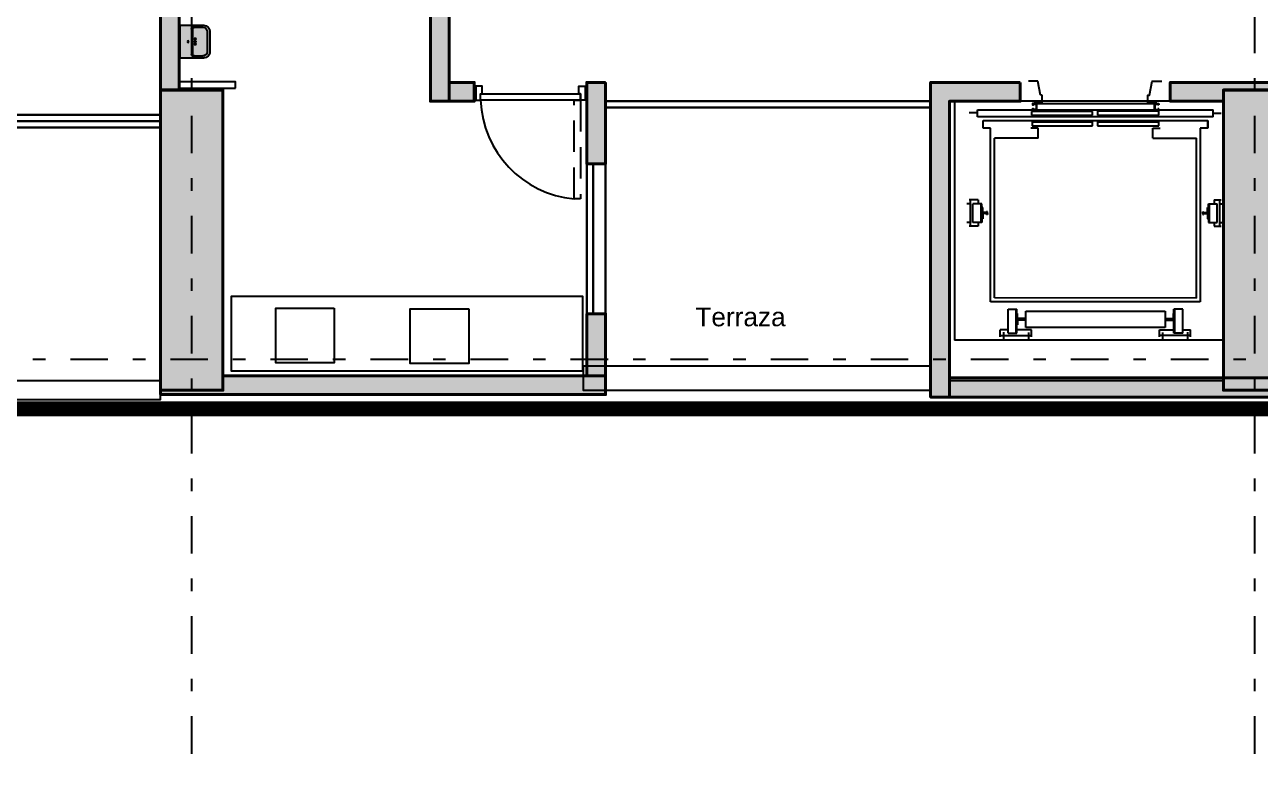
# Model space of a CAD drawing. Header units: millimetres. Extents: x 3781 to 4924, y 1639 to 1721.
# Drawn here: x 4344.08 to 4353.96, y 1647.29 to 1653.17 of the extents above; entities that cross this region are included whole.
import ezdxf
from ezdxf.enums import TextEntityAlignment as Align

# ---------------------------------------------------------------- set-up
doc = ezdxf.new("R2010")
doc.units = ezdxf.units.MM
for name, pattern in [('CENTER', [0.7, 0.3, -0.2, 0, -0.2]), ('DASHED2', [9.524999999999995, 6.349999999999998, -3.174999999999998]), ('HIDDEN', [0.375, 0.25, -0.125])]:
    doc.linetypes.add(name, pattern=pattern)
for name, color, linetype in [('-pry torre', 5, 'HIDDEN'), ('0-amob', 1, 'Continuous'), ('1amobla', 2, 'Continuous'), ('_ACHU5', 255, 'Continuous'), ('A-HATCH CONCRETO', 8, 'Continuous'), ('AMOBLAMIENTO', 1, 'Continuous'), ('AREA LOCALES', 161, 'Continuous'), ('ASCENSOR', 1, 'Continuous'), ('EJE-ESTRUCTURA', 1, 'CENTER'), ('F-2', 2, 'Continuous'), ('HACHTCOLUMNA', 250, 'Continuous'), ('JCA_PLANO 0', 8, 'Continuous'), ('MARCO', 4, 'Continuous'), ('MUEBLE', 1, 'Continuous'), ('PLO_CORONA', 1, 'Continuous'), ('PROYECCION', 1, 'DASHED2')]:
    doc.layers.add(name, color=color, linetype=linetype)
doc.layers.add('DIM-25', color=1, linetype='Continuous', plot=False)
for name, color, linetype, lineweight in [('Estructura', 6, 'Continuous', 40), ('Muro', 4, 'Continuous', 40), ('TEXTOS', 7, 'Continuous', 20), ('Vidrio', 2, 'Continuous', 30)]:
    doc.layers.add(name, color=color, linetype=linetype, lineweight=lineweight)
doc.styles.add('ROMAN', font='ROMANS', dxfattribs={"width": 1.199999999999999})
doc.styles.get("Standard").update_dxf_attribs({"font": 'arial.ttf'})

# ---------------------------------------------------------------- blocks, each defined once
blk = doc.blocks.new('MARCOE-102')
for p, q in [((0, 0), (0, -2.499999999999943)), ((0, 0), (1.75, 0)), ((1.75, 0), (1.75, -0.4500000000000173)), ((0, -2.499999999999943), (1.75, -2.499999999999943)), ((0.1750000000000114, -0.1749999999999829), (1.575000000000002, -0.1750000000000114)), ((0.1749999999999972, -0.1749999999999829), (0.1749999999999972, -2.32499999999996)), ((0.1749999999999972, -2.32499999999996), (1.574999999999988, -2.32499999999996)), ((1.375, -0.4500000000000173), (1.375, -0.2750000000000057)), ((1.375, -0.2750000000000057), (1.575000000000002, -0.2750000000000057)), ((1.75, -0.4500000000000173), (1.375, -0.4500000000000173)), ((1.375, -2.049999999999926), (1.375, -2.224999999999937)), ((1.75, -2.049999999999926), (1.375, -2.049999999999926)), ((1.375, -2.224999999999937), (1.574999999999988, -2.224999999999937)), ((1.575000000000002, -0.2750000000000057), (1.575000000000002, -0.1749999999999829)), ((1.574999999999988, -2.32499999999996), (1.574999999999988, -2.224999999999937)), ((1.75, -2.499999999999943), (1.75, -2.049999999999926))]:
    blk.add_line(p, q)
at = {"layer": 'MARCO'}
blk.add_lwpolyline([(0, 0), (0, -2.499999999999943), (1.75, -2.499999999999943), (1.75, -2.049999999999926), (1.375, -2.049999999999926), (1.375, -2.224999999999937), (1.574999999999988, -2.224999999999937), (1.574999999999988, -2.32499999999996), (0.1749999999999972, -2.32499999999996), (0.1750000000000114, -0.1749999999999829), (1.575000000000002, -0.1749999999999829), (1.575000000000002, -0.2750000000000057), (1.375, -0.2750000000000057), (1.375, -0.4500000000000173), (1.75, -0.4500000000000173), (1.75, 0), (0, 0)], dxfattribs=at)
blk = doc.blocks.new('ASCENSOR')
at = {"layer": '0-amob'}
for p, q in [((-1.74703251314304, -0.5116459831478863), (-1.859038369031623, -0.5327541926526322)), ((-1.859038369031623, -0.5327541926526322), (-1.859038369031623, -0.6087437461246736)), ((-1.689892998663254, -0.4978210012782256), (-1.747032512677379, -0.4978210015110562)), ((-1.747032512677379, -0.4978210015110562), (-1.74703251314304, -0.5116459831478863)), ((-1.689892998663709, -0.5637128993989791), (-1.689892998663254, -0.4978210012782256)), ((-1.679865265963144, -0.5637128993985101), (-1.689892998663709, -0.5637128993989791))]:
    blk.add_line(p, q, dxfattribs=at)
blk.add_lwpolyline([(-1.679865265963144, -0.5637128993985101), (-1.679878311464563, 0.4126078424155963), (-1.689906044863619, 0.4126078424155821), (-1.689906044630789, 0.3467159442952976), (-1.747045558877289, 0.3467159442948287), (-1.747045558877289, 0.3605409262813879), (-1.859051414532587, 0.3816491355532889), (-1.859051414532587, 0.4576386887929544)], dxfattribs=at)
at = {"layer": 'ASCENSOR'}
for p, q in [((-1.604882666142657, 0.8693775194115148), (-1.604882665677451, 0.9319730320130617)), ((-0.9100034490693361, 0.8756214430904947), (-0.9100034495349973, 0.9319762722002451)), ((-0.700003449106589, 0.9211067589349256), (-0.9100034490693361, 0.9211067592837168)), ((-0.8800034492737723, 0.9221450284235431), (-0.8800034492746818, 0.9495305220480219)), ((-0.7300034493673593, 0.9017921833433604), (-0.8800034490409416, 0.9017921832273714)), ((-0.880003449274227, 0.8302470358903662), (-0.8800034490409416, 0.9017921832273714)), ((-0.7300034493669045, 0.9221450283071277), (-0.730003449367814, 0.949530522047553)), ((-0.730003449367814, 0.8362470355928195), (-0.7300034493673593, 0.9017921833433604)), ((-0.7000034495722502, 0.8756214434393002), (-0.700003449106589, 0.9319762719674145)), ((-1.629861383000843, -1.014615794119877), (-1.62988266604998, 0.8693775192946447)), ((-1.574882665881887, 0.8693775191786699), (-1.62988266604998, 0.8693775192946447)), ((-1.574882665881887, 0.8693775191786699), (-1.574861382832751, -1.014615794236292)), ((-1.484882666031353, 0.8258191857603379), (-1.544882666087233, 0.8258191859931827)), ((-1.544882666087233, 0.8258191859931827), (-1.484882666031353, 0.8258191857603379)), ((-1.544861383038096, -0.9710574610512595), (-1.544882666087233, 0.8258191859931827)), ((-1.484882666031353, 0.8258191857603379), (-1.484882665798068, 0.7658191861696793)), ((-0.9100034490693361, 0.8756214430904947), (-0.8800034490409416, 0.8756214433228706)), ((-0.730003449367814, 0.8362470355928195), (-0.8800034492746818, 0.836247035942506)), ((-0.8800034492746818, 0.836247035942506), (-0.730003449367814, 0.8362470355928195)), ((-0.8500034492462873, 0.8302470357739509), (-0.880003449274227, 0.8302470358903662)), ((-0.8500034492462873, 0.8302470357739509), (-0.880003449274227, 0.8302470358903662)), ((-0.8500034492462873, 0.8302470357739509), (-0.8050034490879625, 0.830247035890352)), ((-0.8500034492462873, 0.8302470357739509), (-0.8050034490879625, 0.830247035890352)), ((-0.8500034492462873, 0.8302470357739509), (-0.8050034490879625, 0.830247035890352)), ((-0.8500034492462873, 0.8302470357739509), (-0.8050034490879625, 0.830247035890352)), ((-0.8500034490134567, 0.8232470359066753), (-0.8500034492462873, 0.8302470357739509)), ((-0.8500034490134567, 0.8232470359066753), (-0.8500034492462873, 0.8302470357739509)), ((-0.8085034491969054, 0.8232470357902457), (-0.8500034490134567, 0.8232470359066753)), ((-0.8085034491969054, 0.8232470357902457), (-0.8500034490134567, 0.8232470359066753)), ((-0.8155034494120628, 0.7848224260960848), (-0.8155034494120628, 0.7918224259629056)), ((-0.8155034494120628, 0.7918224259629056), (-0.8015034487475532, 0.791822426079321)), ((-0.8085034491955412, 0.7848224258632541), (-0.8085034491969054, 0.8232470357902457)), ((-0.7600034489305472, 0.8302470356575355), (-0.8050034490879625, 0.830247035890352)), ((-0.7600034489305472, 0.8302470356575355), (-0.8050034490879625, 0.830247035890352)), ((-0.7600034489305472, 0.8302470356575355), (-0.8050034490879625, 0.830247035890352)), ((-0.7600034489305472, 0.8302470356575355), (-0.8050034490879625, 0.830247035890352)), ((-0.8015034489803838, 0.8232470359066753), (-0.7600034491629231, 0.8232470357902599)), ((-0.8015034489803838, 0.8232470359066753), (-0.7600034491629231, 0.8232470357902599)), ((-0.8015034494455904, 0.7848224257468388), (-0.8015034489803838, 0.8232470359066753)), ((-0.7945034489962381, 0.7918224259628914), (-0.8015034487475532, 0.791822426079321)), ((-0.7945034492290688, 0.7848224260960706), (-0.7945034489962381, 0.7918224259628914)), ((-0.7600034491629231, 0.8232470357902599), (-0.7600034489305472, 0.8302470356575355)), ((-0.7600034491629231, 0.8232470357902599), (-0.7600034489305472, 0.8302470356575355)), ((-0.7600034489305472, 0.8302470356575355), (-0.7300034493673593, 0.8302470358903662)), ((-0.7600034489305472, 0.8302470356575355), (-0.7300034493673593, 0.8302470358903662)), ((-0.7300034493669045, 0.8756214433228848), (-0.7000034495722502, 0.8756214434393002)), ((-0.7300034493673593, 0.8302470358903662), (-0.730003449367814, 0.8362470355928195)), ((-1.484882665798068, 0.7658191861696793), (-0.09614405385264035, 0.7658299673926336)), ((-0.1261440534140092, 0.7348299675504677), (-1.404882665956393, 0.7348191859782673)), ((-1.404877714347094, 0.3848191864667569), (-1.404882665956393, 0.7348191859782673)), ((-0.8085034491955412, 0.7848224258632541), (-0.8155034494120628, 0.7848224260960848)), ((-0.8015034494455904, 0.7848224257468388), (-0.8085034491955412, 0.7848224258632541)), ((-0.8015034494455904, 0.7848224257468388), (-0.7945034492290688, 0.7848224260960706)), ((-0.1261440534140092, 0.7348299675504677), (-0.1261227710638195, -0.8800466792308583)), ((-0.09614405385264035, 0.7658299673926336), (-0.09612277080350395, -0.9110466790734648)), ((-0.036144053796761, 0.6249209588277154), (-0.036144053796761, 0.5548332074540809)), ((0.155288798035599, 0.6249209588272606), (-0.036144053796761, 0.6249209588277154)), ((0.1837706046640051, 0.688279065943803), (0.1278691755137515, 0.6882790659437887)), ((0.1278691757465822, 0.6249209590600913), (0.1278691755137515, 0.6882790659437887)), ((0.146701423218019, 0.6635611240635768), (0.2096151176374406, 0.6635611242964075)), ((0.155288798035599, 0.6249209588272606), (0.155288798035599, 0.5548332074536262)), ((0.1730873931669521, 0.6885924640228183), (0.1730873931664973, 0.4382790659437887)), ((0.1552887982688844, 0.5608407289837629), (-0.036144053796761, 0.5608407292161388)), ((0.155288798035599, 0.5548332074536262), (-0.036144053796761, 0.5548332074540809)), ((-0.001144053648204135, 0.5518332076608203), (-0.001144053647294641, 0.5548332076868974)), ((-0.001144053647294641, 0.5548332076868974), (0.04085594625212252, 0.5548332075700415)), ((0.03785594622604549, 0.5518332074280039), (-0.001144053648204135, 0.5518332076608203)), ((0.03785594622559074, 0.4908332077902742), (0.03785594622604549, 0.5518332074280039)), ((0.04085594625212252, 0.5548332075700415), (0.04085594648540791, 0.4908332076738589)), ((0.08885594620369375, 0.5548332074536262), (0.04085594625212252, 0.5548332075700415)), ((0.04685594653710723, 0.5548332074536262), (0.04685594653710723, 0.4908332073246413)), ((0.04985594632944412, 0.4908332073246271), (0.04985594632989887, 0.551833207544405)), ((0.04985594632989887, 0.551833207544405), (0.08885594643697914, 0.5518332074279897)), ((0.08885594643697914, 0.5518332074279897), (0.08885594620369375, 0.5548332074536262)), ((0.08885594643697914, 0.5518332074279897), (0.08885594620369375, 0.5548332074536262)), ((0.1278691755142063, 0.4382790657105176), (0.1278691757465822, 0.5548332073372109)), ((-1.679879072122276, 0.4335248643178602), (-1.67087907204359, 0.4335248644347303)), ((-1.679879072122276, 0.4335248643178602), (-1.67087907204359, 0.4335248644347303)), ((-1.679879072121821, 0.3985248645180945), (-1.679879072122276, 0.4335248643178602)), ((-1.679879072121821, 0.3985248645180945), (-1.679879072122276, 0.4335248643178602)), ((-1.629879072541826, 0.3985248646345099), (-1.679879072121821, 0.3985248645180945)), ((-1.629879072541826, 0.3985248646345099), (-1.679879072121821, 0.3985248645180945)), ((-1.676379072014697, 0.4300248642102815), (-1.674379072384909, 0.4300248644431264)), ((-1.674379072384909, 0.4300248644431264), (-1.676379072014697, 0.4300248642102815)), ((-1.676379072247528, 0.4020248645101674), (-1.676379072014697, 0.4300248642102815)), ((-1.676379072014697, 0.4300248642102815), (-1.676379072247528, 0.4020248645101674)), ((-1.633379072649404, 0.4020248647430122), (-1.676379072247528, 0.4020248645101674)), ((-1.676379072247528, 0.4020248645101674), (-1.633379072649404, 0.4020248647430122)), ((-1.674379072617739, 0.4260248646023825), (-1.674379072384909, 0.4300248644431264)), ((-1.674379072617739, 0.4260248646023825), (-1.674379072384909, 0.4300248644431264)), ((-1.670879072276875, 0.4260248643695519), (-1.674379072617739, 0.4260248646023825)), ((-1.670879072276875, 0.4260248643695519), (-1.674379072617739, 0.4260248646023825)), ((-1.67087907204359, 0.4335248644347303), (-1.670879072276875, 0.4260248643695519)), ((-1.67087907204359, 0.4335248644347303), (-1.670879072276875, 0.4260248643695519)), ((-1.638879072153941, 0.4335248644347303), (-1.638879072153941, 0.4260248642526818)), ((-1.62987907207571, 0.4335248644347445), (-1.638879072153941, 0.4335248644347303)), ((-1.638879072153941, 0.4335248644347303), (-1.62987907207571, 0.4335248644347445)), ((-1.638879072153941, 0.4260248642526818), (-1.638879072153941, 0.4335248644347303)), ((-1.638879072153941, 0.4260248642526818), (-1.635379072046362, 0.426024864485953)), ((-1.635379072046362, 0.426024864485953), (-1.638879072153941, 0.4260248642526818)), ((-1.635379072046362, 0.4300248645595275), (-1.633379072183743, 0.4300248645595417)), ((-1.635379072046362, 0.426024864485953), (-1.635379072046362, 0.4300248645595275)), ((-1.635379072046362, 0.4300248645595275), (-1.635379072046362, 0.426024864485953)), ((-1.633379072183743, 0.4300248645595417), (-1.635379072046362, 0.4300248645595275)), ((-1.633379072649404, 0.4020248647430122), (-1.633379072183743, 0.4300248645595417)), ((-1.633379072649404, 0.4020248647430122), (-1.633379072183743, 0.4300248645595417)), ((-1.629879072541826, 0.3985248646345099), (-1.62987907207571, 0.4335248644347445)), ((-1.62987907207571, 0.4335248644347445), (-1.629879072541826, 0.3985248646345099)), ((-1.587327998365254, 0.4329027823987559), (-1.618327998556197, 0.4329027825151712)), ((-1.618327998556197, 0.4329027825151712), (-1.618322163121775, -0.05600135069150269)), ((-1.587322163628414, -0.05600135057510158), (-1.587327998365254, 0.4329027823987559)), ((-1.502979830140703, 0.433902782329838), (-1.533979830564931, 0.4339027824462391)), ((-1.533973897574469, -0.05598897935124114), (-1.533979830564931, 0.4339027824462391)), ((-1.502973897614993, -0.05598897935124114), (-1.502979830140703, 0.433902782329838)), ((-1.484877714188769, 0.3848191863503558), (-1.484877714654431, 0.4448191865226363)), ((-0.02114405343309045, 0.4848332075053037), (0.1088559462227749, 0.4848332075048489)), ((-0.02112277061678469, -0.630043439509322), (-0.02114405343309045, 0.4848332075053037)), ((0.1088559462227749, 0.4848332075048489), (0.1088772292710019, -0.6300434392760366)), ((0.1837706048968357, 0.4382790661766336), (0.1278691755142063, 0.4382790657105176)), ((0.1489354607183486, 0.4633104055533437), (0.2088391820439028, 0.4633104056702138)), ((-1.404877714347094, 0.3848191864667569), (-1.484877714188769, 0.3848191863503558)), ((-1.618322163121775, -0.05600135069150269), (-1.587322163628414, -0.05600135057510158)), ((-1.587021165294573, -0.09507782891159877), (-1.618021165253595, -0.09507782914486995)), ((-1.618021165253595, -0.09507782914486995), (-1.618015399900742, -0.5832846122216324)), ((-1.587015399942175, -0.5832846125708642), (-1.587021165294573, -0.09507782891159877)), ((-1.533973897574469, -0.05598897935124114), (-1.502973897614993, -0.05598897935124114)), ((-1.502973897615448, -0.09507257508812472), (-1.533973897574924, -0.0950725749717094)), ((-1.533968451666169, -0.5800574609893374), (-1.533973897574924, -0.0950725749717094)), ((-1.502968451706693, -0.5800574611057385), (-1.502973897615448, -0.09507257508812472)), ((-1.618015399900742, -0.5832846122216324), (-1.587015399942175, -0.5832846125708642)), ((-1.533968451666169, -0.5800574609893374), (-1.502968451706693, -0.5800574611057385)), ((-1.404866335680708, -0.5300574608267965), (-1.484866335522838, -0.5300574610596271)), ((-1.484866335522838, -0.5300574610596271), (-1.484866335755669, -0.590057461115066)), ((-1.404866335680708, -0.5300574608267965), (-1.404861383372918, -0.8800574605706828)), ((0.1837918872474802, -0.5834892975985895), (0.1278904585628879, -0.5834892975985895)), ((0.1278904585628879, -0.5834892975985895), (0.1278904585628879, -0.7000434393412291)), ((0.1731086757495177, -0.8338026957935512), (0.1731086757499725, -0.5834892974821599)), ((0.1088772292710019, -0.6300434392760366), (-0.02112277061678469, -0.630043439509322)), ((0.03787722927472714, -0.6360434392117753), (0.0378772290418965, -0.6970434390823215)), ((0.04087722930171367, -0.7000434393416981), (0.04087722930125892, -0.6360434393286454)), ((0.04687722888729695, -0.7000434392248138), (0.04687722888729695, -0.6360434393286454)), ((0.04987722937949002, -0.6360434393282048), (0.04987722891382873, -0.6970434391987368)), ((0.1489567433018237, -0.6085206373249861), (0.208860464627378, -0.6085206374414014)), ((0.1553100810847354, -0.7000434392248138), (-0.03612277074716985, -0.7000434393416839)), ((-0.0361227709800005, -0.7701311904825019), (-0.03612277074716985, -0.7000434393416839)), ((0.1553100806195289, -0.7060509607549648), (-0.0361227707467151, -0.7060509608713659)), ((0.1553100806190741, -0.7701311908312931), (-0.0361227709800005, -0.7701311904825019)), ((-0.001122770830988884, -0.6970434393156069), (-0.00112277106336478, -0.7000434392252686)), ((0.0378772290418965, -0.6970434390823215), (-0.001122770830988884, -0.6970434393156069)), ((-0.00112277106336478, -0.7000434392252686), (0.04087722930171367, -0.7000434393416981)), ((0.08887722925283015, -0.7000434392248138), (0.04687722888729695, -0.7000434392248138)), ((0.04987722891382873, -0.6970434391987368), (0.0888772292523754, -0.6970434394320222)), ((0.0888772292523754, -0.6970434394320222), (0.08887722925283015, -0.7000434392248138)), ((0.127890458330512, -0.7701311908312931), (0.1278904580976814, -0.8334892974821599)), ((0.1553100806190741, -0.7701311908312931), (0.1553100810847354, -0.7000434392248138)), ((-0.1261227710638195, -0.8800466792308583), (-1.404861383372918, -0.8800574605706828)), ((0.1837918877135962, -0.8334892977149764), (0.1278904580976814, -0.8334892974821599)), ((0.1467227058019489, -0.8087713558347644), (0.2096364002209157, -0.8087713558347644)), ((-1.484861383447424, -0.9710574609348299), (-1.544861383038096, -0.9710574610512595)), ((-0.09612277080350395, -0.9110466790734648), (-1.484861382981762, -0.9110574609949111)), ((-1.484861382981762, -0.9110574609949111), (-1.484861383447424, -0.9710574609348299)), ((-0.8499821664304363, -0.9811711384099766), (-0.8799821666907519, -0.9811711385268467)), ((-0.8499821664304363, -0.9811711384099766), (-0.8799821666907519, -0.9811711385268467)), ((-0.8799821666907519, -0.9811711385268467), (-0.8799821662255454, -1.051852820150089)), ((-0.7299821667847937, -0.9871711384625854), (-0.8799821666912067, -0.987171138578546)), ((-0.8799821666912067, -0.987171138578546), (-0.7299821667847937, -0.9871711384625854)), ((-0.8084821666125208, -0.9741711381943645), (-0.8499821664304363, -0.9741711384271952)), ((-0.8084821666125208, -0.9741711381943645), (-0.8499821664304363, -0.9741711384271952)), ((-0.8499821664304363, -0.9741711384271952), (-0.8499821664304363, -0.9811711384099766)), ((-0.8499821664304363, -0.9741711384271952), (-0.8499821664304363, -0.9811711384099766)), ((-0.8499821664304363, -0.9811711384099766), (-0.8049821665044874, -0.9811711386428215)), ((-0.8499821664304363, -0.9811711384099766), (-0.8049821665044874, -0.9811711386428215)), ((-0.8499821664304363, -0.9811711384099766), (-0.8049821665044874, -0.9811711386428215)), ((-0.8499821664304363, -0.9811711384099766), (-0.8049821665044874, -0.9811711386428215)), ((-0.8084821661464048, -0.9357465283828645), (-0.8154821668285877, -0.9357465283828788)), ((-0.8154821668285877, -0.9357465283828788), (-0.8154821663629264, -0.9427465285994003)), ((-0.8154821663629264, -0.9427465285994003), (-0.8014821663959992, -0.9427465287158014)), ((-0.8084821661464048, -0.9357465283828645), (-0.8084821666125208, -0.9741711381943645)), ((-0.801482166396454, -0.9357465288489948), (-0.8084821661464048, -0.9357465283828645)), ((-0.7599821665785385, -0.9811711381776007), (-0.8049821665044874, -0.9811711386428215)), ((-0.7599821665785385, -0.9811711381776007), (-0.8049821665044874, -0.9811711386428215)), ((-0.7599821665785385, -0.9811711381776007), (-0.8049821665044874, -0.9811711386428215)), ((-0.7599821665785385, -0.9811711381776007), (-0.8049821665044874, -0.9811711386428215)), ((-0.801482166396454, -0.9357465288489948), (-0.8014821663969087, -0.9741711384272094)), ((-0.801482166396454, -0.9357465288489948), (-0.7944821666455937, -0.9357465283833193)), ((-0.7944821666460484, -0.9427465285993861), (-0.8014821663959992, -0.9427465287158014)), ((-0.8014821663969087, -0.9741711384272094), (-0.7599821665785385, -0.9741711385436105)), ((-0.8014821663969087, -0.9741711384272094), (-0.7599821665785385, -0.9741711385436105)), ((-0.7944821666455937, -0.9357465283833193), (-0.7944821666460484, -0.9427465285993861)), ((-0.7599821665785385, -0.9741711385436105), (-0.7599821665785385, -0.9811711381776007)), ((-0.7599821665785385, -0.9741711385436105), (-0.7599821665785385, -0.9811711381776007)), ((-0.7599821665785385, -0.9811711381776007), (-0.7299821667838842, -0.9811711382935613)), ((-0.7599821665785385, -0.9811711381776007), (-0.7299821667838842, -0.9811711382935613)), ((-0.7299821667838842, -0.9811711382935613), (-0.7299821667847937, -0.9871711384625854)), ((-0.7299821667847937, -0.9871711384625854), (-0.7299821663182229, -1.051852820034114)), ((-1.574861382832751, -1.014615794236292), (-1.629861383000843, -1.014615794119877)), ((-1.604861383093976, -1.014615794119877), (-1.60486138286069, -1.082903614791562)), ((-0.9099821664863157, -1.011072726513248), (-0.8799821666907519, -1.011072726396833)), ((-0.9099821664863157, -1.011072726513248), (-0.9099821664858609, -1.082900374604378)), ((-0.6999821665231138, -1.072030861804237), (-0.9099821664854062, -1.072030861920197)), ((-0.7299821663182229, -1.051852820034114), (-0.8799821662255454, -1.051852820150089)), ((-0.8799821666912067, -1.073069130943608), (-0.8799821666907519, -1.100454624568101)), ((-0.7299821663182229, -1.011072726629649), (-0.699982166290738, -1.011072726512779)), ((-0.7299821667843389, -1.073069130711247), (-0.7299821663186776, -1.100454624567647)), ((-0.699982166290738, -1.011072726512779), (-0.6999821665231138, -1.082900374837209))]:
    blk.add_line(p, q, dxfattribs=at)
for centre, radius, start, end in [((0.0438559465110302, 0.4908332073246129), 0.006000000000001299, 180, 270), ((0.0438559465110302, 0.4908332073246129), 0.003000000000000699, 180, 270), ((0.0438559465110302, 0.4908332073246129), 0.006000000000001299, 270, 0), ((0.0438559465110302, 0.4908332073246129), 0.003000000000000699, 270, 0), ((0.04387722932688121, -0.6360434393286454), 0.006000000000001299, 90, 180), ((0.04387722932688121, -0.6360434393286454), 0.003000000000000699, 90, 180), ((0.04387722932688121, -0.6360434393286454), 0.006000000000001299, 0, 90), ((0.04387722932688121, -0.6360434393286454), 0.003000000000000699, 0, 90)]:
    blk.add_arc(centre, radius, start, end, dxfattribs=at)
for points in [[(-0.7945034489962381, 0.7918224259628914), (-0.7945034492290688, 0.7848224260960706), (-0.8155034494120628, 0.7848224260960848), (-0.8155034494120628, 0.7918224259629056)], [(-0.8155034494120628, 0.7848224260960848), (-0.8155034494120628, 0.7918224259629056), (-0.7945034492290688, 0.7848224260960706), (-0.8155034494120628, 0.7848224260960848)], [(-0.7945034492290688, 0.7848224260960706), (-0.8155034494120628, 0.7848224260960848), (-0.7945034489962381, 0.7918224259628914), (-0.8155034494120628, 0.7918224259629056)], [(-0.7944821666460484, -0.9427465285993861), (-0.7944821666455937, -0.9357465283833193), (-0.8154821668285877, -0.9357465283828788), (-0.8154821663629264, -0.9427465285994003)], [(-0.8154821668285877, -0.9357465283828788), (-0.8154821663629264, -0.9427465285994003), (-0.7944821666455937, -0.9357465283833193), (-0.8154821668285877, -0.9357465283828788)], [(-0.7944821666455937, -0.9357465283833193), (-0.8154821668285877, -0.9357465283828788), (-0.7944821666460484, -0.9427465285993861), (-0.8154821663629264, -0.9427465285994003)]]:
    blk.add_solid(points, dxfattribs=at)
at = {"layer": 'ASCENSOR', "xscale": 0.01999999999998181, "yscale": 0.01999999999998181, "zscale": 0.01999999999998181, "rotation": 270}
blk.add_blockref('MARCOE-102', (-1.629865265684202, -0.5408573911408752), dxfattribs=at)
blk = doc.blocks.new('Est etapa 3 torre')
at = {"layer": 'HACHTCOLUMNA'}
h = blk.add_hatch(color=256, dxfattribs=at)
h.paths.add_polyline_path([(1123.550369665541, -5959.123954161294), (1123.050369666239, -5959.123954159915), (1123.050369666188, -5957.623954159333), (1123.550369664792, -5957.623954160246)])
h.paths.add_polyline_path([(1116.050375337242, -5959.123954160397), (1115.55037533794, -5959.123954159018), (1115.55037533789, -5957.623954158436), (1116.050375336493, -5957.62395415935)])
h.paths.add_polyline_path([(1139.548002271606, -5959.123954160801), (1139.048002272304, -5959.123954159419), (1139.048002272254, -5957.623954158837), (1139.548002270857, -5957.623954159753)])
h.paths.add_polyline_path([(1132.050369663152, -5959.123954157691), (1131.55036966385, -5959.123954156312), (1131.5503696638, -5957.62395415573), (1132.050369662403, -5957.623954156643)])
h.paths.add_polyline_path([(1140.048002271932, -5967.648834832642), (1140.048002271216, -5968.148834830315), (1138.548002270169, -5968.148834831887), (1138.548002271234, -5967.648834835147)])
h.paths.add_polyline_path([(1124.050369665009, -5967.648834832642), (1124.050369664293, -5968.148834830315), (1122.550369663245, -5968.148834831893), (1122.550369664311, -5967.64883483515)])
h.paths.add_polyline_path([(1131.050369663013, -5967.648834830643), (1131.050369664625, -5968.148834827849), (1132.550369664392, -5968.148834828135), (1132.550369663245, -5967.648834830929)])
h.paths.add_polyline_path([(1115.050369661482, -5967.648834832642), (1115.050369662198, -5968.148834830315), (1116.550369663245, -5968.148834831891), (1116.55036966218, -5967.64883483515)])
h.paths.add_polyline_path([(1140.048002275612, -5975.648834831246), (1140.048002275245, -5976.148834827985), (1138.548002273965, -5976.148834830024), (1138.548002275379, -5975.648834831421)])
h.paths.add_polyline_path([(1124.050369668689, -5975.648834831246), (1124.050369668322, -5976.148834827985), (1122.550369667042, -5976.148834830028), (1122.550369668456, -5975.648834831425)])
h.paths.add_polyline_path([(1131.050369668206, -5975.648834829712), (1131.050369669352, -5976.148834828315), (1132.550369669236, -5976.148834827203), (1132.550369667857, -5975.648834828833)])
h.paths.add_polyline_path([(1115.050369657806, -5975.648834831245), (1115.050369658172, -5976.148834827985), (1116.550369659453, -5976.148834830028), (1116.550369658039, -5975.648834831425)])
h.paths.add_polyline_path([(1140.048002276585, -5985.748834849965), (1140.048002276335, -5986.248834847172), (1138.548002275986, -5986.248834849212), (1138.548002277167, -5985.748834850141)])
h.paths.add_polyline_path([(1124.050369669662, -5985.748834849965), (1124.050369669412, -5986.248834847172), (1122.550369669063, -5986.248834849215), (1122.550369670244, -5985.748834850145)])
h.paths.add_polyline_path([(1131.050369666967, -5985.748834848431), (1131.050369668696, -5986.248834846103), (1132.550369668579, -5986.248834844526), (1132.5503696672, -5985.748834846388)])
h.paths.add_polyline_path([(1115.050369656833, -5985.748834849965), (1115.050369657083, -5986.248834847172), (1116.550369657432, -5986.248834849215), (1116.55036965625, -5985.748834850145)])
h.paths.add_polyline_path([(1140.048002275122, -5993.748833660076), (1140.048002274872, -5994.248833657282), (1138.548002274523, -5994.248833659321), (1138.548002275704, -5993.748833660253)])
h.paths.add_polyline_path([(1124.050369674735, -5993.748834835296), (1124.050369674135, -5994.248834833666), (1122.550369673553, -5994.248834834312), (1122.550369674851, -5993.748834835245)])
h.paths.add_polyline_path([(1131.05036966913, -5993.748834832133), (1131.050369670626, -5994.248834830736), (1132.550369670626, -5994.248834830556), (1132.550369670061, -5993.748834831953)])
h.paths.add_polyline_path([(1115.050369656251, -5993.748831803234), (1115.05036965685, -5994.248831801604), (1116.550369657432, -5994.24883180225), (1116.550369656134, -5993.748831803183)])
h.paths.add_polyline_path([(1132.050360361903, -6003.426390492376), (1131.550360360856, -6003.426390492592), (1131.55037892044, -6004.921760868172), (1132.050378921489, -6004.921760867956)])
h.paths.add_polyline_path([(1138.152793372847, -6003.423836377518), (1139.652793369586, -6003.423836378164), (1139.652793369371, -6003.923836379212), (1138.152793372631, -6003.923836378566)])
h.paths.add_polyline_path([(1116.050375358679, -6004.924075674147), (1116.050375358034, -6003.424075677407), (1115.550375356986, -6003.424075677623), (1115.550375357632, -6004.924075674362)])
h.paths.add_polyline_path([(1123.550369687844, -6004.924075674602), (1123.550369687198, -6003.424075677864), (1123.050369686151, -6003.424075678078), (1123.050369686797, -6004.924075674819)])
h.paths.add_polyline_path([(1139.048002289701, -6011.948833649136), (1139.047996607098, -6009.548833710944), (1139.547996608146, -6009.548833711159), (1139.548002290749, -6011.948833649351)])
h.paths.add_polyline_path([(1131.55036967931, -6009.548833711391), (1131.550369680141, -6011.948833649351), (1132.050369680024, -6011.948833650998), (1132.050369679077, -6009.548833710711)])
h.paths.add_polyline_path([(1123.050369689387, -6009.548833711393), (1123.050369690218, -6011.948833649351), (1123.550369690101, -6011.948833650999), (1123.550369689154, -6009.548833710712)])
h.paths.add_polyline_path([(1116.050375342798, -6009.548833711051), (1116.050375341967, -6011.948833647704), (1115.550375342083, -6011.948833649351), (1115.550375343031, -6009.548833710371)])
at = {"layer": 'EJE-ESTRUCTURA'}
for p, q in [((1123.300369664145, -5955.354215387314), (1123.300369691713, -6014.914148609518)), ((1131.800369663099, -5955.354215387314), (1131.800369635531, -6014.914148609518)), ((1113.530821652453, -6011.698833652741), (1145.333174937007, -6011.698836564718))]:
    blk.add_line(p, q, dxfattribs=at)
at = {"layer": 'Estructura'}
for points in [[(1123.050369689387, -6009.548833711393), (1123.050369690218, -6011.948833649351), (1123.550369690101, -6011.948833650999), (1123.550369689154, -6009.548833710712)], [(1131.55036967931, -6009.548833711391), (1131.550369680141, -6011.948833649351), (1132.050369680024, -6011.948833650998), (1132.050369679077, -6009.548833710711)]]:
    blk.add_lwpolyline(points, close=True, dxfattribs=at)
blk = doc.blocks.new('P8P1P161')
at = {"layer": '_ACHU5'}
h = blk.add_hatch(color=256, dxfattribs=at)
h.dxf.hatch_style = 1
h.paths.add_polyline_path([(-0.1300000000001091, 0), (0.1300000000001091, 0), (0.1299999999996544, -0.0799998301849883), (-0.1300000000001091, -0.0799997520584839)])
h.paths.add_polyline_path([(-0.0063202243982232, -0.0641073563760983, 1), (0.0063202243973137, -0.0641073599961146, 1)], flags=16)
h.paths.add_polyline_path([(-0.1300000000001091, -0.0799997520584839), (0.1299999999996544, -0.0799998301849883), (0.1300000000001091, -0.1233384151137216, 0.4142135623737434), (0.0999999999999091, -0.0933384151135215), (-0.1000000000003638, -0.0933384151135215, 0.4142135623735267), (-0.1300000000005639, -0.1233384151134942)])
h.paths.add_polyline_path([(-0.1000000000003638, -0.0933384151135215), (0.0999999999999091, -0.0933384151135215, -0.4142135623726949), (0.1300000000001091, -0.1233384151137216), (0.1300000000001091, -0.1900000000002819, -0.4142135623711642), (0.0799999999999273, -0.2400000000000091), (-0.080000000000382, -0.2400000000000091, -0.414213562373028), (-0.1300000000005639, -0.1900000000000546), (-0.1300000000005639, -0.1233384151132668, -0.4142135623714972)])
h.paths.add_polyline_path([(-0.0999999999999091, -0.1013732679386976, 0.4142135623734954), (-0.1149013541503336, -0.1162746220888948), (-0.1149013541498789, -0.1829362069750004, 0.4142135623726117), (-0.080000000000382, -0.2178375611247247), (0.0799999999994725, -0.2178375611247247, 0.4142135623739951), (0.1149013541498789, -0.1829362069747731), (0.1149013541494241, -0.1162746220884401, 0.4142135623726949), (0.0999999999999091, -0.1013732679386976)], flags=16)
h.paths.add_polyline_path([(-0.0239760535368987, -0.1136467838055069), (-0.0239760535368987, -0.1304232662969298), (-0.0160239464639744, -0.1304232662969298), (-0.0160239464639744, -0.1136467838055069)], flags=0)
h.paths.add_polyline_path([(-0.0039760535369169, -0.1136467838055069), (-0.0039760535369169, -0.1304232662967024), (0.0039760535360074, -0.1304232662967024), (0.0039760535360074, -0.1136467838055069)], flags=0)
h.paths.add_polyline_path([(0.0160239464630649, -0.1136467838055069), (0.0160239464630649, -0.1304232662969298), (0.0239760535359892, -0.1304232662967024), (0.0239760535359892, -0.1136467838052795)], flags=0)
h.paths.add_polyline_path([(-0.1149013541503336, -0.1162746220888948, -0.4142135623734955), (-0.0999999999999091, -0.1013732679386976), (0.0999999999999091, -0.1013732679386976, -0.4142135623726942), (0.1149013541494241, -0.1162746220884401), (0.1149013541498789, -0.1829362069747731, -0.4142135623735788), (0.0799999999994725, -0.2178375611247247), (-0.0799999999999273, -0.2178375611247247, -0.4142135623726114), (-0.1149013541494241, -0.1829362069752278)], flags=0)
h = blk.add_hatch(color=256, dxfattribs=at)
h.dxf.hatch_style = 1
h.paths.add_polyline_path([(-0.114901354150188, -0.1162746220885417), (-0.1149013541497514, -0.1829362069751623, 0.4142135623717373), (-0.0799999999999273, -0.2178375611248247), (0.0799999999998994, -0.2178375611248247, 0.4142135623753271), (0.1149013541497515, -0.1829362069747624), (0.1149013541492785, -0.1162746220883669, 0.4142135623716568), (0.0999999999994543, -0.1013732679386159), (-0.1000000000003699, -0.1013732679386159, 0.4142135623749738)])
h.paths.add_polyline_path([(0.0239760535359892, -0.1304232662967024), (0.0160239464630649, -0.1304232662969298), (0.0160239464630649, -0.1136467838055068), (0.0239760535359892, -0.1136467838052795)], flags=16)
h.paths.add_polyline_path([(0.0039760535360074, -0.1304232662967024), (-0.0039760535369168, -0.1304232662967024), (-0.0039760535369169, -0.1136467838055069), (0.0039760535360074, -0.1136467838055069)], flags=16)
h.paths.add_polyline_path([(-0.0160239464639744, -0.1304232662969298), (-0.0239760535368987, -0.1304232662969298), (-0.0239760535368987, -0.1136467838055068), (-0.0160239464639745, -0.1136467838055069)], flags=16)
for p, q in [((-0.1300000000001091, 0), (0.1300000000001091, 0)), ((-0.1300000000001091, 0), (-0.1300000000001091, -0.1233384151134942)), ((0.1300000000001091, 0), (0.1299999999996544, -0.1233384151137216)), ((-0.0999999999999091, -0.0933384151135215), (0.0999999999999091, -0.0933384151135215)), ((-0.1300000000001091, -0.1233384151134942), (-0.1300000000001091, -0.1900000000000546)), ((-0.1149013541503336, -0.1162746220886675), (-0.1149013541498789, -0.1829362069750004)), ((-0.0999999999999091, -0.1013732679386976), (0.0999999999999091, -0.1013732679386976)), ((-0.0239760535368987, -0.1304232662969298), (-0.0239760535368987, -0.1136467838055069)), ((-0.0239760535368987, -0.1136467838055069), (-0.0160239464639744, -0.1136467838055069)), ((-0.0160239464639744, -0.1304232662969298), (-0.0239760535368987, -0.1304232662969298)), ((-0.0160239464639744, -0.1136467838055069), (-0.0160239464639744, -0.1304232662969298)), ((-0.0039760535369169, -0.1136467838055069), (0.0039760535360074, -0.1136467838055069)), ((-0.0039760535369169, -0.1304232662967024), (-0.0039760535369169, -0.1136467838055069)), ((0.0039760535360074, -0.1304232662967024), (-0.0039760535369169, -0.1304232662967024)), ((0.0039760535360074, -0.1136467838055069), (0.0039760535360074, -0.1304232662967024)), ((0.0160239464630649, -0.1304232662969298), (0.0160239464630649, -0.1136467838055069)), ((0.0160239464630649, -0.1136467838055069), (0.0239760535359892, -0.1136467838052795)), ((0.0239760535359892, -0.1304232662967024), (0.0160239464630649, -0.1304232662969298)), ((0.0239760535359892, -0.1136467838052795), (0.0239760535359892, -0.1304232662967024)), ((0.1149013541494241, -0.1162746220886675), (0.1149013541498789, -0.1829362069750004)), ((0.1299999999996544, -0.1233384151137216), (0.1299999999996544, -0.1900000000000546)), ((-0.080000000000382, -0.2178375611249521), (0.0799999999999273, -0.2178375611249521)), ((-0.080000000000382, -0.2400000000002365), (0.0799999999999273, -0.2400000000000091))]:
    blk.add_line(p, q)
blk.add_circle((-4.547e-13, -0.0641073581859928), 0.0063202243976441)
for centre, radius, start, end in [((-0.1000000000003638, -0.1233384151134942), 0.03, 90, 180), ((0.0999999999999091, -0.1233384151134942), 0.03, 0, 90), ((-0.080000000000382, -0.1900000000000546), 0.05, 180, 270), ((-0.1000000000003638, -0.1162746220884401), 0.0149013541498242, 90, 180), ((-0.0799999999999273, -0.1829362069750004), 0.0349013541498242, 180, 270), ((0.0799999999999273, -0.1829362069750004), 0.0349013541498242, 270, 0), ((0.0799999999999273, -0.1900000000000546), 0.05, 270, 0), ((0.0999999999994543, -0.1162746220884401), 0.0149013541498242, 0, 90)]:
    blk.add_arc(centre, radius, start, end)
at = {"style": 'ROMAN', "width": 1.199999999999999}
for tag, flags, p in [('CODIN', 3, (0.0177172070357301, -0.6472347823655582)), ('CODIN0', 1, (-0.0319827929642997, -0.9753553299003668))]:
    blk.add_attdef(tag, text='', height=0.21, dxfattribs=dict(at, flags=flags)).set_placement(p, align=Align.MIDDLE)

msp = doc.modelspace()

# ---------------------------------------------------------------- hatches: boundary and pattern name
at = {"layer": 'A-HATCH CONCRETO', "ltscale": 0.03}
h = msp.add_hatch(color=256, dxfattribs=at)
h.dxf.hatch_style = 1
h.paths.add_polyline_path([(4345.666630405691, 1658.776696330067), (4345.666630405742, 1658.626691499157), (4346.014827402038, 1658.626688364575), (4346.014827401754, 1658.776693192922)])
h.paths.add_polyline_path([(4346.014827396515, 1658.776693193155), (4346.164832226959, 1658.776693193091), (4346.164850963781, 1657.426967506293), (4346.014846136481, 1657.426967507755)])
h.paths.add_polyline_path([(4348.72635709733, 1657.276696329399), (4348.72635709733, 1657.426721568581), (4345.666630406296, 1657.427039634348), (4345.666630406296, 1657.277014395166)])
h.paths.add_polyline_path([(4345.316678703623, 1652.652959100237), (4345.31663026222, 1657.277643431791), (4345.166630264758, 1657.277643435449), (4345.166671102977, 1653.018339964004), (4345.166630392764, 1652.652964254093)])
h.paths.add_polyline_path([(4348.72630152184, 1654.102257021158), (4348.576276282656, 1654.102257021158), (4348.576285533676, 1657.276703331037), (4348.72631077286, 1657.276703331037)])
h.paths.add_polyline_path([(4347.326025861701, 1654.252276638509), (4347.326230663199, 1652.56268278232), (4347.47627976538, 1652.56268278232), (4347.476074963883, 1654.252276638509)])
h.paths.add_polyline_path([(4347.47627183593, 1652.56268278232), (4347.676277959559, 1652.562891734214), (4347.676277959559, 1652.712940836395), (4347.47627183593, 1652.712731884501)])
h.paths.add_polyline_path([(4348.726303662379, 1652.712927750409), (4348.576278423197, 1652.712927750409), (4348.57627147609, 1652.063221751797), (4348.726296715273, 1652.063221751797)])
h.paths.add_polyline_path([(4348.576277618768, 1652.562671524586), (4348.576278423227, 1652.562881576152), (4348.576278423227, 1652.712930678334), (4348.576277618768, 1652.712720626768)])
h.paths.add_polyline_path([(4348.576314599891, 1650.863179923364), (4348.576311687459, 1650.368316981632), (4348.72636078964, 1650.368316981632), (4348.726363702072, 1650.863179923364)])
h.paths.add_polyline_path([(4345.166630591615, 1650.218267870164), (4348.726360789642, 1650.218268165885), (4348.726360789642, 1650.368317268067), (4345.666630447477, 1650.36831697168), (4345.666630447522, 1650.252885800372), (4345.16663059173, 1650.252885802021)])
h.paths.add_polyline_path([(4352.042063248707, 1652.712927751628), (4352.042063248707, 1652.56292321238), (4351.475605768591, 1652.562923212678), (4351.475605806123, 1650.198265768237), (4351.325559211537, 1650.198265768635), (4351.325559174004, 1652.712927751376)])
h.paths.add_polyline_path([(4354.594452525966, 1652.712927750569), (4354.594452525966, 1652.562923218407), (4354.166630396898, 1652.562923218407), (4354.166630395319, 1652.652885800711), (4353.666630395552, 1652.652885800031), (4353.666630397126, 1652.562923215609), (4353.242063248706, 1652.562923213575), (4353.242063248706, 1652.712927750569)])
h.paths.add_polyline_path([(4351.475605804909, 1650.198265768403), (4358.51817739689, 1650.19826576581), (4358.51817739689, 1650.350964439012), (4351.475605804909, 1650.350964441605)])
h.paths.add_polyline_path([(4356.793610198798, 1652.71289002185), (4356.793610198798, 1652.56288548499), (4355.794452525968, 1652.56288548322), (4355.794452525968, 1652.712890020755)])
h.paths.add_polyline_path([(4356.218999897382, 1650.350964439846), (4356.369046491823, 1650.350964439446), (4356.369039528972, 1652.562885482283), (4356.21903953151, 1652.562885485945), (4356.219039531559, 1652.564897216362), (4356.218999897382, 1650.350964439846), (4356.218953300985, 1650.350964439679)])
h.paths.add_polyline_path([(4357.993610198798, 1652.712890022851), (4357.993610198798, 1652.562885483151), (4358.518177386139, 1652.56288548398), (4358.518177397249, 1650.198265760629), (4358.668223991835, 1650.198265770897), (4358.668223980725, 1652.712890032548)])
h.paths.add_polyline_path([(4361.66426304816, 1650.352859063528), (4365.465463830427, 1650.352881896472), (4365.465463830427, 1650.202832794605), (4361.114210892831, 1650.202744222891), (4361.114210892703, 1652.651905998732), (4361.164257325582, 1652.651938296987), (4361.164263008185, 1650.251938358795), (4361.66426304816, 1650.25193835858)])
h.paths.add_polyline_path([(4364.89953682791, 1651.856506140824), (4364.899561366875, 1650.352840053855), (4364.749512265009, 1650.352840053855), (4364.749487726043, 1651.856506140824)], flags=17)
h.paths.add_polyline_path([(4364.899539843869, 1651.856516927583), (4365.31541823878, 1651.856557203673), (4365.31541823878, 1651.706508101807), (4364.899539843869, 1651.706467825718)], flags=17)
h.paths.add_polyline_path([(4365.465463831909, 1651.856547983441), (4365.465488370874, 1650.352881896472), (4365.315439269008, 1650.352881896472), (4365.315414730043, 1651.856547983441)])
h.paths.add_polyline_path([(4361.277755907979, 1652.651589690249), (4361.277732583263, 1656.264464107177), (4361.114210894132, 1656.264464430274), (4361.114210892703, 1652.65228573576)])
h.paths.add_polyline_path([(4362.177746573978, 1654.172401324264), (4365.315414735666, 1654.172420954501), (4365.315414735666, 1654.022371852635), (4362.177746573978, 1654.022352222399)])
h.paths.add_polyline_path([(4362.772690326524, 1655.112046040349), (4362.772703120892, 1654.172410238902), (4362.922752222758, 1654.172410238902), (4362.92273942839, 1655.112046040349)])
h.paths.add_polyline_path([(4361.277746574016, 1654.172395341212), (4361.277746573935, 1654.172408088408), (4361.277746573935, 1654.022358986542), (4361.277746574016, 1654.022346239347)], flags=17)
h.paths.add_polyline_path([(4365.465456161368, 1656.264487110346), (4365.465481146135, 1655.060653647738), (4365.31543204427, 1655.060653647738), (4365.315407059501, 1656.264487110346)])
h.paths.add_polyline_path([(4362.766380462182, 1656.264464430275), (4365.315407895508, 1656.264489076288), (4365.315407895508, 1656.114439974422), (4362.766380462182, 1656.11441532841)])
h.paths.add_polyline_path([(4362.772637274147, 1660.03285180552), (4362.772716060127, 1658.471962828687), (4362.922765161993, 1658.471962828687), (4362.922686262875, 1660.032852120896)])
h.paths.add_polyline_path([(4364.537510362312, 1660.029140867581), (4362.772630024157, 1660.033016741271), (4362.772630024157, 1660.183065843137), (4364.538398302753, 1660.178986770522)])
h.paths.add_polyline_path([(4360.26905409362, 1658.77850675261), (4356.617580441934, 1658.778484191474), (4356.617580437292, 1658.628479990021), (4360.269054088978, 1658.628502551041)])
h.paths.add_polyline_path([(4358.568221781236, 1656.264471650098), (4358.418196542054, 1656.264471650098), (4358.418127959329, 1657.725956894339), (4358.568153198511, 1657.725956894339)])
h.paths.add_polyline_path([(4358.418133073005, 1657.275882537742), (4358.418133073005, 1657.425907776925), (4357.784456615049, 1657.426458068698), (4357.784456615049, 1657.276432829515)])
h.paths.add_polyline_path([(4351.325559171684, 1656.264458988759), (4358.568221781236, 1656.264471650098), (4358.568221785878, 1656.114467448646), (4351.325559176325, 1656.11445478719)])
h.paths.add_polyline_path([(4356.919039528972, 1656.264571583458), (4356.769014289788, 1656.264571583458), (4356.768962367132, 1657.276319029564), (4356.918987606316, 1657.276319029564)])
h.paths.add_polyline_path([(4356.330496800989, 1657.276105696639), (4356.330496800989, 1657.426130935822), (4356.984456614124, 1657.426458068698), (4356.984456614124, 1657.276432829515)])
h.paths.add_polyline_path([(4354.966630358274, 1657.276369196544), (4354.966630358274, 1657.426394435726), (4355.530496800973, 1657.426721568581), (4355.530496800973, 1657.276696329399)])
h.paths.add_polyline_path([(4355.269857276708, 1656.264671516818), (4355.119832037524, 1656.264671516818), (4355.119784081044, 1657.276458050234), (4355.269809320227, 1657.276458050234)])
h.paths.add_polyline_path([(4351.325581782098, 1657.276381640421), (4351.325581782098, 1657.426406879604), (4353.666630359456, 1657.426721568581), (4353.666630359456, 1657.276696329399)])
h.paths.add_polyline_path([(4351.325740479768, 1656.264459120231), (4351.325567152466, 1657.276391723422), (4351.475616254647, 1657.276391723422), (4351.475789581949, 1656.264459120231)])
h.paths.add_polyline_path([(4356.617500268161, 1658.778493572278), (4356.617771021009, 1661.477389905702), (4356.767955719944, 1661.477389910342), (4356.767684967213, 1658.778493576919)])
h.paths.add_polyline_path([(4364.665463852845, 1661.627416490694), (4356.617590525846, 1661.627394108103), (4356.617590521204, 1661.47738990665), (4364.665463848204, 1661.477412289125)])

# ---------------------------------------------------------------- linework, layer by layer
at = {"layer": '-pry torre', "ltscale": 5, "const_width": 0.1198957787484005}
msp.add_lwpolyline([(4333.873070404889, 1704.577883246285), (4365.465463883231, 1704.577874337821), (4365.465463883233, 1650.102872147148), (4333.873070404892, 1650.102881055612)], close=True, dxfattribs=at)
at = {"layer": '1amobla', "color": 7, "linetype": 'Continuous', "ltscale": 0.3, "true_color": 0xffffff}
for points in [[(4347.476093164442, 1654.102123662011), (4347.477544698826, 1652.712733214296), (4347.676277959559, 1652.712940836395)], [(4348.576278423234, 1652.712931212968), (4348.726303662379, 1652.712927750409), (4348.726303664069, 1652.562885366214), (4351.325559176244, 1652.56288539547), (4351.325559174004, 1652.712927751376)]]:
    msp.add_lwpolyline(points, dxfattribs=at)
at = {"layer": 'AMOBLAMIENTO'}
for points in [[(4345.766530347589, 1652.667531821494), (4345.766530347589, 1652.717531870692), (4345.316534988395, 1652.717531870694), (4345.316534988395, 1652.667531821495)], [(4348.540940898312, 1650.404012882752), (4345.736771695259, 1650.404012878685), (4345.73677169531, 1651.004012878079), (4348.540940898829, 1651.00401288366)], [(4346.556723620211, 1650.908737266715), (4346.556723619602, 1650.470915124682), (4346.08967336712, 1650.470915124269), (4346.089673367031, 1650.908737267001)], [(4347.632555688549, 1650.903605331779), (4347.632555688173, 1650.465783189628), (4347.165505435691, 1650.465783189217), (4347.165505435834, 1650.903605331368)]]:
    msp.add_lwpolyline(points, close=True, dxfattribs=at)
at = {"layer": 'AREA LOCALES'}
msp.add_lwpolyline([(4353.666630459184, 1650.330580560096), (4353.666630415088, 1652.562923214217), (4351.475605768553, 1652.562923210382), (4351.47560581265, 1650.33058055626)], close=True, dxfattribs=at)
at = {"layer": 'DIM-25'}
msp.add_arc((4348.549945372793, 1652.602447781212), 0.823611812128645, 182.2740568688177, 264.7703374120133, dxfattribs=at)
at = {"layer": 'F-2'}
for points in [[(4347.676277959548, 1652.582443447933), (4347.688954016488, 1652.582443447927), (4347.688954016294, 1652.669588324641), (4347.676277959587, 1652.669588324647)], [(4347.739658241006, 1652.620471617328), (4347.739658241964, 1652.682264381442), (4347.688954016066, 1652.682264380999), (4347.688954016483, 1652.569767391919), (4347.726982184975, 1652.569767392018), (4347.726982184997, 1652.620471617217), (4347.739658241006, 1652.620471617328)], [(4348.512897679521, 1652.620471618234), (4348.512897679082, 1652.682264381999), (4348.563601903583, 1652.682264382326), (4348.563601903534, 1652.569767392198), (4348.525573735508, 1652.56976739268), (4348.525573734598, 1652.620471618345), (4348.512897679521, 1652.620471618234)], [(4348.576277959781, 1652.669588324518), (4348.563601903772, 1652.669588325677), (4348.563601903345, 1652.582443448847), (4348.576277958888, 1652.582443447805)]]:
    msp.add_lwpolyline(points, dxfattribs=at)
for points in [[(4348.525573734598, 1652.620471618345), (4348.525573735508, 1652.56976739268), (4347.726982184975, 1652.569767392018), (4347.726982184997, 1652.620471617217)], [(4351.325559204511, 1650.25288565489), (4351.325559204511, 1650.445772502677), (4348.546355128426, 1650.445772536508), (4348.546355128426, 1650.252885688721)]]:
    msp.add_lwpolyline(points, close=True, dxfattribs=at)
at = {"layer": 'JCA_PLANO 0', "color": 3}
msp.add_lwpolyline([(4327.871367203405, 1650.177886230201), (4345.166630666869, 1650.177876967189), (4345.166630150536, 1650.327896166553), (4327.871366686373, 1650.32790543166)], close=True, dxfattribs=at)
at = {"layer": 'MUEBLE', "color": 1, "linetype": 'HIDDEN'}
msp.add_lwpolyline([(4348.474874681435, 1652.569767392934), (4348.525578907333, 1652.56976739268), (4348.525578906634, 1651.782264382358), (4348.474874682133, 1651.782264381915)], close=True, dxfattribs=at)
at = {"layer": 'Muro'}
for points in [[(4345.316678703623, 1652.652959100237), (4345.31663026222, 1657.277643431791), (4345.166630264758, 1657.277643435449), (4345.166671102977, 1653.018339964004), (4345.166671102977, 1653.018339964004), (4345.166671102977, 1653.018339964004), (4345.166630392764, 1652.652964254093), (4345.166630392764, 1652.652964254093)], [(4347.326025861701, 1654.252276638509), (4347.326230663199, 1652.56268278232), (4347.47627976538, 1652.56268278232), (4347.476074963883, 1654.252276638509)], [(4347.47627183593, 1652.56268278232), (4347.676277959559, 1652.562891734214), (4347.676277959559, 1652.712940836395), (4347.47627183593, 1652.712731884501)], [(4348.726303662379, 1652.712927750409), (4348.576278423197, 1652.712927750409), (4348.57627147609, 1652.063221751797), (4348.726296715273, 1652.063221751797)], [(4352.042063248707, 1652.712927751628), (4352.042063248707, 1652.56292321238), (4351.475605768591, 1652.562923212678), (4351.475605806123, 1650.198265768237), (4351.325559211537, 1650.198265768635), (4351.325559174004, 1652.712927751376)], [(4354.594452525966, 1652.712927750569), (4354.594452525966, 1652.562923218407), (4354.166630396898, 1652.562923218407), (4354.166630395319, 1652.652885800711), (4353.666630395552, 1652.652885800031), (4353.666630397126, 1652.562923215609), (4353.242063248706, 1652.562923213575), (4353.242063248706, 1652.712927750569)], [(4348.576314599891, 1650.863179923364), (4348.576311687459, 1650.368316981632), (4348.72636078964, 1650.368316981632), (4348.726363702072, 1650.863179923364)], [(4345.166630591615, 1650.218267870164), (4348.726360789642, 1650.218268165885), (4348.726360789642, 1650.368317268067), (4345.666630447477, 1650.36831697168), (4345.666630447522, 1650.252885800372), (4345.16663059173, 1650.252885802021)], [(4351.475605804909, 1650.198265768403), (4358.51817739689, 1650.19826576581), (4358.51817739689, 1650.350964439012), (4351.475605804909, 1650.350964441605)]]:
    msp.add_lwpolyline(points, close=True, dxfattribs=at)
at = {"layer": 'PROYECCION'}
for p in [(4351.516645299042, 1652.562923212651), (4353.666630437425, 1650.652885705937)]:
    msp.add_line(p, (4351.516645297954, 1650.652885705935), dxfattribs=at)
at = {"layer": 'Vidrio'}
for points in [[(4351.325559181609, 1652.51288539426), (4351.325559180887, 1652.56288539547), (4348.726292126935, 1652.562885366214), (4348.726292126726, 1652.512885367331)], [(4338.166636100599, 1652.452881322522), (4338.166636099668, 1652.402467905125), (4345.166630445174, 1652.402467978261), (4345.166630445872, 1652.452881395658)], [(4338.166636100948, 1652.352054415551), (4338.166636099668, 1652.402467834345), (4345.166630445174, 1652.402467978261), (4345.16663044692, 1652.352054560631)], [(4348.626311695278, 1652.063221764445), (4348.576311694067, 1652.063221763723), (4348.576311804323, 1650.863179935754), (4348.626311803206, 1650.863179935544)], [(4348.726360852628, 1652.063221754521), (4348.576317231152, 1652.063221749077), (4348.576317341407, 1650.863179921107), (4348.726360960556, 1650.86317992562)]]:
    msp.add_lwpolyline(points, close=True, dxfattribs=at)

# ---------------------------------------------------------------- block references
at = {"layer": 'ASCENSOR', "rotation": 269.9943251266501}
msp.add_blockref('ASCENSOR', (4352.71617457651, 1650.863531154215), dxfattribs=at)
at = {"layer": 'Muro'}
msp.add_blockref('Est etapa 3 torre', (3222.116260718484, 7662.200772007931), dxfattribs=at)
at = {"layer": 'PLO_CORONA', "extrusion": (0, 0, -1), "zscale": -1, "rotation": 270.0000165174564}
msp.add_blockref('P8P1P161', (-4345.323286336334, 1653.039301501571), dxfattribs=at)

# ---------------------------------------------------------------- texts
at = {"layer": 'TEXTOS'}
msp.add_text('Terraza', height=0.15, rotation=0.06685865453028599, dxfattribs=at).set_placement((4349.44457497706, 1650.76332696242))

doc.saveas('drawing.dxf')
